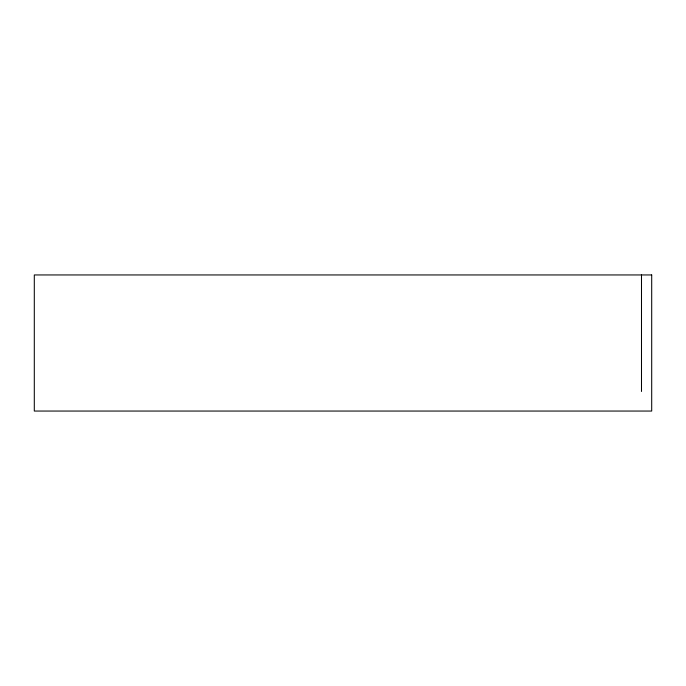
<?xml version="1.0" encoding="UTF-8"?>
<svg xmlns="http://www.w3.org/2000/svg" width="686" height="686" viewBox="0 0 686 686"><rect width="100%" height="100%" fill="white"/><g stroke="black" fill="none" stroke-linecap="round" stroke-linejoin="round"><path stroke-width="1.03" d="M641.496 274.949L641.496 391.483M651.7 274.949L34.3 274.949L34.3 411.051L651.7 411.051L651.7 274.949"/></g></svg>
